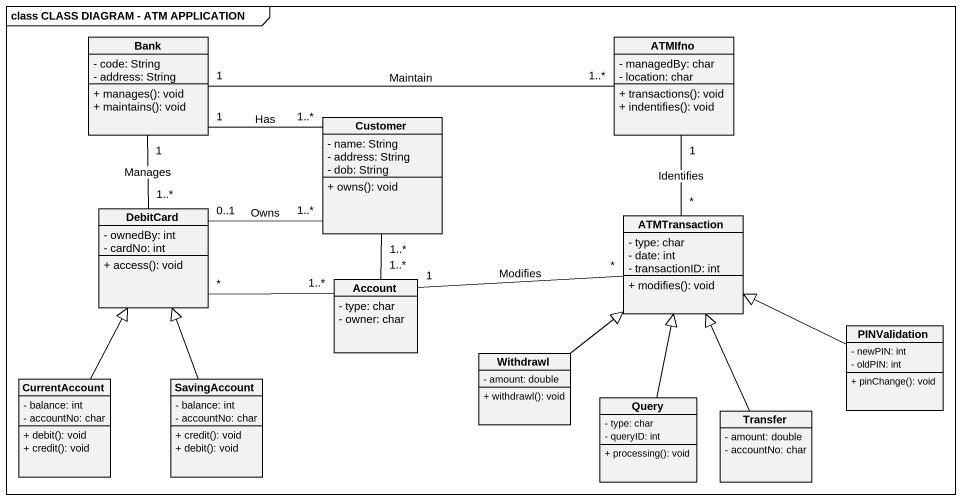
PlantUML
@startuml
mainframe class CLASS DIAGRAM - ATM APPLICATION
hide circle
hide empty members
skinparam classAttributeIconSize 0
class Bank {
  - code: String
  - address: String
  + manages(): void
  + maintains(): void
}
class ATMIfno {
  - managedBy: char
  - location: char
  + transactions(): void
  + indentifies(): void
}
class Customer {
  - name: String
  - address: String
  - dob: String
  + owns(): void
}
class DebitCard {
  - ownedBy: int
  - cardNo: int
  + access(): void
}
class ATMTransaction {
  - type: char
  - date: int
  - transactionID: int
  + modifies(): void
}
class Account {
  - type: char
  - owner: char
}
class PINValidation {
  - newPIN: int
  - oldPIN: int
  + pinChange(): void
}
class Withdrawl {
  - amount: double
  + withdrawl(): void
}
class CurrentAccount {
  - balance: int
  - accountNo: char
  + debit(): void
  + credit(): void
}
class SavingAccount {
  - balance: int
  - accountNo: char
  + credit(): void
  + debit(): void
}
class Query {
  - type: char
  - queryID: int
  + processing(): void
}
class Transfer {
  - amount: double
  - accountNo: char
}
Bank "1" -right- "1..*" ATMIfno : Maintain
Bank "1" -right- "1..*" Customer : Has
Bank "1" -- "1..*" DebitCard : Manages
Customer "1..*" -left- "0..1" DebitCard : Owns
Customer "1..*" -- "1..*" Account
ATMTransaction "*" -up- "1" ATMIfno : Identifies
Account "1..*" -left- "*" DebitCard
Account "1" -right- "*" ATMTransaction : Modifies
PINValidation -left-|> ATMTransaction
Withdrawl -up-|> ATMTransaction
CurrentAccount -up-|> DebitCard
SavingAccount -up-|> DebitCard
Query -up-|> ATMTransaction
Transfer -up-|> ATMTransaction
@enduml
